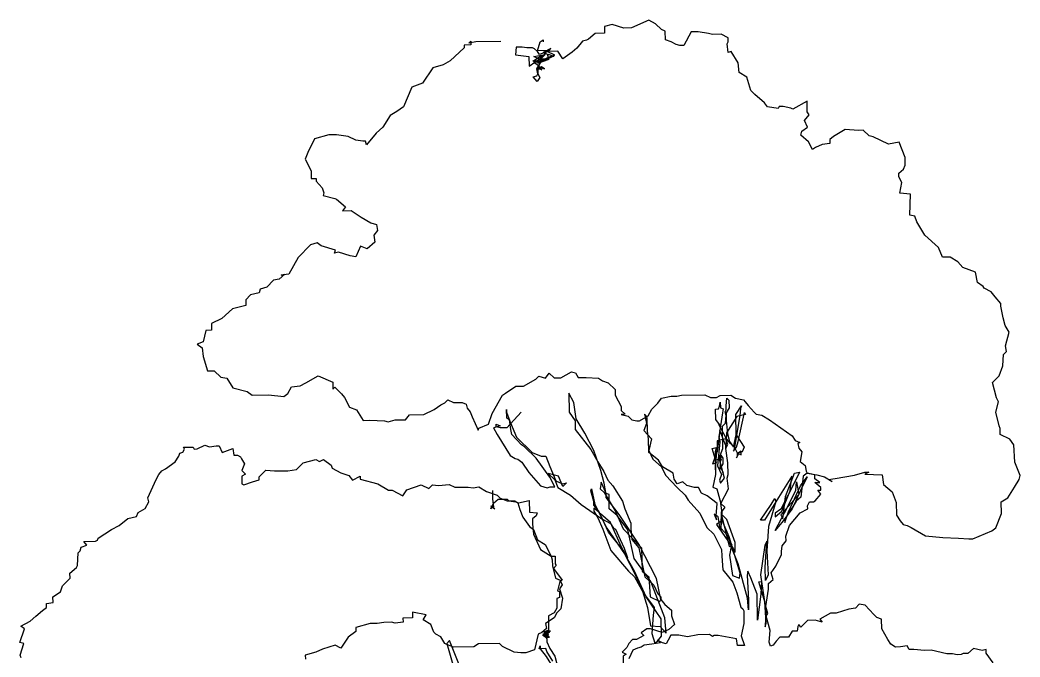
# Model space of a CAD drawing. Extents: x 1063 to 1324, y 917 to 1259.
# Drawn here: x 1076.4 to 1264.9, y 1139.3 to 1259.4 of the extents above; entities that cross this region are included whole.
import ezdxf

# ---------------------------------------------------------------- set-up
doc = ezdxf.new("R2010")
doc.units = 0
doc.layers.get('0').update_dxf_attribs({"linetype": 'CONTINUOUS'})

msp = doc.modelspace()

# ---------------------------------------------------------------- linework, layer by layer
at = {"color": 0}
for p, q in [((1194.93, 1259.43), (1191.68, 1257.93)), ((1196.21, 1258.73), (1194.93, 1259.43)), ((1188.04, 1258.6), (1186.59, 1258.21)), ((1186.59, 1258.21), (1186.61, 1256.94)), ((1190.23, 1257.91), (1188.04, 1258.6)), ((1191.68, 1257.93), (1190.23, 1257.91)), ((1197.32, 1257.65), (1196.21, 1258.73)), ((1198.05, 1257.3), (1197.32, 1257.65)), ((1174.47, 1255.3), (1175.01, 1255.67)), ((1175.01, 1255.67), (1175.02, 1255.3)), ((1183.18, 1255.62), (1182.46, 1255.42)), ((1183.54, 1255.8), (1183.18, 1255.62)), ((1184.8, 1256.91), (1183.54, 1255.8)), ((1186.61, 1256.94), (1184.8, 1256.91)), ((1198.07, 1255.67), (1198.05, 1257.3)), ((1199.17, 1255.32), (1198.07, 1255.67)), ((1202.95, 1257.2), (1201.54, 1254.63)), ((1204.22, 1257.22), (1202.95, 1257.2)), ((1206.22, 1256.89), (1204.22, 1257.22)), ((1206.95, 1256.72), (1206.22, 1256.89)), ((1208.59, 1256.74), (1206.95, 1256.72)), ((1209.87, 1256.04), (1208.59, 1256.74)), ((1209.88, 1255.31), (1209.87, 1256.04)), ((1160.15, 1254.16), (1157.46, 1251.76)), ((1161.41, 1254.73), (1160.14, 1254.71)), ((1160.14, 1254.71), (1160.15, 1254.16)), ((1161.04, 1255.08), (1161.4, 1255.45)), ((1162.31, 1255.29), (1161.04, 1255.08)), ((1161.4, 1255.45), (1161.41, 1254.73)), ((1167.03, 1255.36), (1162.31, 1255.29)), ((1169.95, 1254.32), (1169.79, 1252.86)), ((1171.04, 1254.33), (1169.95, 1254.32)), ((1171.95, 1254.17), (1171.04, 1254.33)), ((1173.04, 1254.18), (1171.95, 1254.17)), ((1173.4, 1254.01), (1173.04, 1254.18)), ((1173.96, 1253.47), (1173.4, 1254.01)), ((1173.95, 1253.65), (1174.47, 1255.3)), ((1176.49, 1254.06), (1175.05, 1253.31)), ((1176.13, 1253.69), (1176.49, 1254.06)), ((1181.39, 1254.13), (1180.5, 1253.39)), ((1182.46, 1255.42), (1181.39, 1254.13)), ((1200.08, 1254.79), (1199.17, 1255.32)), ((1200.81, 1254.62), (1200.08, 1254.79)), ((1201.54, 1254.63), (1200.81, 1254.62)), ((1209.71, 1254.94), (1209.88, 1255.31)), ((1209.91, 1253.31), (1209.71, 1254.94)), ((1169.79, 1252.86), (1172.34, 1252.54)), ((1172.34, 1252.54), (1172.37, 1250.72)), ((1173.08, 1251.64), (1174.7, 1252.76)), ((1173.25, 1252.55), (1175.42, 1252.95)), ((1175.08, 1251.67), (1173.25, 1252.55)), ((1175.42, 1252.95), (1173.8, 1251.65)), ((1175.77, 1253.68), (1173.95, 1253.65)), ((1174.33, 1252.93), (1173.96, 1253.47)), ((1177.06, 1252.61), (1173.99, 1251.29)), ((1173.99, 1251.29), (1176.16, 1252.05)), ((1175.77, 1253.5), (1174.33, 1252.93)), ((1174.7, 1252.76), (1174.35, 1251.66)), ((1174.35, 1251.66), (1176.51, 1252.6)), ((1174.53, 1252.03), (1175.24, 1252.77)), ((1176.16, 1252.05), (1174.53, 1252.03)), ((1175.05, 1253.31), (1175.78, 1252.96)), ((1175.24, 1252.77), (1175.77, 1253.68)), ((1175.77, 1253.5), (1176.13, 1253.69)), ((1177.77, 1253.53), (1175.77, 1253.5)), ((1177.24, 1252.8), (1175.77, 1253.5)), ((1175.78, 1252.96), (1175.97, 1252.23)), ((1175.96, 1252.96), (1177.06, 1252.61)), ((1175.97, 1252.23), (1175.96, 1252.96)), ((1176.51, 1252.6), (1177.24, 1252.8)), ((1178.7, 1252.09), (1177.77, 1253.53)), ((1180.5, 1253.39), (1178.7, 1252.09)), ((1210.45, 1253.5), (1209.91, 1253.31)), ((1211.76, 1251.34), (1210.45, 1253.5)), ((1154.21, 1250.44), (1152.26, 1247.5)), ((1156.2, 1251.01), (1154.21, 1250.44)), ((1157.46, 1251.76), (1156.2, 1251.01)), ((1172.37, 1250.72), (1173.44, 1251.47)), ((1174.71, 1251.67), (1173.08, 1251.64)), ((1173.8, 1251.65), (1173.26, 1251.46)), ((1173.26, 1251.46), (1174.36, 1250.75)), ((1173.44, 1251.47), (1175.08, 1251.67)), ((1173.83, 1250.2), (1174.71, 1251.67)), ((1174.73, 1250.58), (1173.83, 1250.2)), ((1173.83, 1250.2), (1174.37, 1250.21)), ((1174.02, 1249.3), (1173.83, 1250.2)), ((1174.36, 1250.75), (1174.01, 1250.2)), ((1174.01, 1250.2), (1174.02, 1249.3)), ((1174.37, 1250.57), (1175.28, 1250.22)), ((1174.74, 1250.03), (1174.37, 1250.57)), ((1174.37, 1250.21), (1174.74, 1250.03)), ((1175.28, 1250.22), (1174.73, 1250.58)), ((1211.97, 1249.53), (1211.76, 1251.34)), ((1173.12, 1248.74), (1173.85, 1248.93)), ((1173.86, 1247.84), (1173.12, 1248.74)), ((1173.85, 1248.93), (1174.02, 1249.3)), ((1174.4, 1248.58), (1173.86, 1247.84)), ((1174.02, 1249.3), (1174.4, 1248.58)), ((1213.44, 1248.65), (1211.97, 1249.53)), ((1214.2, 1246.12), (1213.44, 1248.65)), ((1150.28, 1246.74), (1148.7, 1243.09)), ((1152.26, 1247.5), (1150.28, 1246.74)), ((1214.94, 1245.4), (1214.2, 1246.12)), ((1216.78, 1243.8), (1214.94, 1245.4)), ((1148.7, 1243.09), (1147.44, 1242.16)), ((1217.34, 1243.08), (1216.78, 1243.8)), ((1219.34, 1242.75), (1217.34, 1243.08)), ((1219.52, 1243.11), (1219.34, 1242.75)), ((1220.24, 1243.13), (1219.52, 1243.11)), ((1221.7, 1242.79), (1220.24, 1243.13)), ((1222.07, 1242.61), (1221.7, 1242.79)), ((1224.77, 1244.11), (1222.07, 1242.61)), ((1224.8, 1242.11), (1224.77, 1244.11)), ((1146.19, 1241.41), (1144.77, 1239.21)), ((1147.44, 1242.16), (1146.19, 1241.41)), ((1224.28, 1240.47), (1225.17, 1241.57)), ((1225.17, 1241.57), (1224.8, 1242.11)), ((1144.77, 1239.21), (1143.51, 1238.1)), ((1223.77, 1238.46), (1224.84, 1239.2)), ((1224.84, 1239.2), (1224.28, 1240.47)), ((1231.93, 1238.77), (1230.67, 1238.02)), ((1234.48, 1238.63), (1231.93, 1238.77)), ((1235.38, 1238.64), (1234.48, 1238.63)), ((1236.49, 1237.57), (1235.38, 1238.64)), ((1131.91, 1237.01), (1130.68, 1234.45)), ((1134.62, 1237.78), (1131.91, 1237.01)), ((1136.07, 1237.8), (1134.62, 1237.78)), ((1138.26, 1237.47), (1136.07, 1237.8)), ((1139.72, 1236.77), (1138.26, 1237.47)), ((1141, 1236.61), (1139.72, 1236.77)), ((1143.51, 1238.1), (1141.73, 1235.9)), ((1223.59, 1237.73), (1223.77, 1238.46)), ((1225.07, 1236.48), (1223.59, 1237.73)), ((1229.77, 1237.47), (1229.06, 1236.91)), ((1229.06, 1236.91), (1229.07, 1236.18)), ((1230.67, 1238.02), (1229.77, 1237.47)), ((1237.22, 1237.4), (1236.49, 1237.57)), ((1240.15, 1236), (1237.22, 1237.4)), ((1141.54, 1236.62), (1141, 1236.61)), ((1141.73, 1235.9), (1141.54, 1236.62)), ((1225.82, 1235.04), (1225.07, 1236.48)), ((1226.36, 1235.41), (1225.82, 1235.04)), ((1227.62, 1235.98), (1226.36, 1235.41)), ((1229.07, 1236.18), (1227.62, 1235.98)), ((1242.14, 1236.39), (1240.15, 1236)), ((1243.27, 1233.5), (1242.14, 1236.39)), ((1130.68, 1234.45), (1130.15, 1233.17)), ((1130.15, 1233.17), (1131.28, 1231.01)), ((1243.29, 1232.05), (1243.27, 1233.5)), ((1242.05, 1230.58), (1242.94, 1231.32)), ((1242.94, 1231.32), (1243.29, 1232.05)), ((1131.28, 1231.01), (1131.3, 1229.56)), ((1131.3, 1229.56), (1132.21, 1229.57)), ((1132.21, 1229.57), (1132.22, 1229.03)), ((1242.06, 1229.85), (1242.05, 1230.58)), ((1242.62, 1228.77), (1242.06, 1229.85)), ((1132.22, 1229.03), (1133.33, 1227.77)), ((1133.33, 1227.77), (1133.7, 1226.87)), ((1242.29, 1226.77), (1242.62, 1228.77)), ((1133.7, 1226.87), (1133.53, 1226.32)), ((1133.53, 1226.32), (1135.72, 1225.81)), ((1135.72, 1225.81), (1136.08, 1225.64)), ((1136.08, 1225.64), (1137.74, 1224.21)), ((1244.29, 1226.62), (1242.29, 1226.77)), ((1244.17, 1222.62), (1244.29, 1226.62)), ((1137.74, 1224.21), (1137.21, 1223.48)), ((1137.21, 1223.48), (1138.84, 1223.5)), ((1138.84, 1223.5), (1140.68, 1222.26)), ((1140.68, 1222.26), (1142.51, 1221.2)), ((1245.08, 1222.45), (1244.17, 1222.62)), ((1245.46, 1221.37), (1245.08, 1222.45)), ((1142.51, 1221.2), (1143.6, 1220.85)), ((1143.8, 1219.77), (1143.09, 1218.85)), ((1143.6, 1220.85), (1143.8, 1219.77)), ((1246.95, 1218.85), (1245.46, 1221.37)), ((1143.09, 1218.85), (1143.29, 1217.58)), ((1249.53, 1216.53), (1246.95, 1218.85)), ((1131.14, 1217.03), (1128.81, 1214.63)), ((1132.4, 1217.41), (1131.14, 1217.03)), ((1133.14, 1216.88), (1132.4, 1217.41)), ((1135.87, 1216.01), (1133.14, 1216.88)), ((1135.7, 1215.46), (1135.87, 1216.01)), ((1140.58, 1216.81), (1139.7, 1214.8)), ((1141.86, 1216.29), (1140.58, 1216.81)), ((1143.29, 1217.58), (1141.86, 1216.29)), ((1250.29, 1214.73), (1249.53, 1216.53)), ((1128.81, 1214.63), (1127.05, 1211.51)), ((1136.42, 1215.66), (1135.7, 1215.46)), ((1138.61, 1214.97), (1136.42, 1215.66)), ((1139.7, 1214.8), (1138.61, 1214.97)), ((1251.74, 1214.75), (1250.29, 1214.73)), ((1253.21, 1213.87), (1251.74, 1214.75)), ((1254.13, 1212.79), (1253.21, 1213.87)), ((1256.5, 1211.92), (1254.13, 1212.79)), ((1124.16, 1210.38), (1122.91, 1209.09)), ((1125.25, 1210.58), (1124.16, 1210.38)), ((1126.32, 1211.5), (1125.25, 1210.58)), ((1127.05, 1211.51), (1125.6, 1211.31)), ((1125.6, 1211.31), (1126.32, 1211.5)), ((1256.9, 1209.93), (1256.5, 1211.92)), ((1121.64, 1208.71), (1121.47, 1207.98)), ((1122.91, 1209.09), (1121.64, 1208.71)), ((1258, 1209.22), (1256.9, 1209.93)), ((1258.19, 1208.86), (1258, 1209.22)), ((1259.47, 1208.16), (1258.19, 1208.86)), ((1119.85, 1207.59), (1118.95, 1206.67)), ((1118.95, 1206.67), (1118.97, 1205.58)), ((1121.47, 1207.98), (1119.85, 1207.59)), ((1260.21, 1207.26), (1259.47, 1208.16)), ((1261.32, 1206.01), (1260.21, 1207.26)), ((1116.44, 1204.99), (1114.47, 1203.14)), ((1118.97, 1205.58), (1116.44, 1204.99)), ((1261.33, 1205.46), (1261.32, 1206.01)), ((1261.72, 1203.29), (1261.33, 1205.46)), ((1114.47, 1203.14), (1112.49, 1202.21)), ((1262.11, 1201.84), (1261.72, 1203.29)), ((1111.42, 1200.92), (1110.91, 1198.73)), ((1112.51, 1200.93), (1111.42, 1200.92)), ((1112.49, 1202.21), (1112.51, 1200.93)), ((1262.86, 1200.58), (1262.11, 1201.84)), ((1262.17, 1198.03), (1262.86, 1200.58)), ((1110.91, 1198.73), (1109.82, 1198.35)), ((1109.82, 1198.35), (1110.74, 1197.64)), ((1110.74, 1197.64), (1110.95, 1196.01)), ((1262.37, 1196.94), (1262.17, 1198.03)), ((1110.95, 1196.01), (1111.72, 1193.3)), ((1261.69, 1194.21), (1261.83, 1196.39)), ((1261.83, 1196.39), (1262.37, 1196.94)), ((1260.99, 1192.38), (1261.69, 1194.21)), ((1111.72, 1193.3), (1112.99, 1193.32)), ((1112.99, 1193.32), (1114.28, 1192.07)), ((1114.28, 1192.07), (1115.37, 1191.9)), ((1115.37, 1191.9), (1116.49, 1190.1)), ((1130.27, 1191.05), (1132.61, 1192.35)), ((1132.61, 1192.35), (1135.36, 1191.13)), ((1171.32, 1190.42), (1173.66, 1191.73)), ((1173.66, 1191.73), (1174.2, 1192.28)), ((1174.2, 1192.28), (1175.47, 1191.94)), ((1175.47, 1191.94), (1176.18, 1192.86)), ((1176.18, 1192.86), (1177.11, 1191.97)), ((1177.11, 1191.97), (1178.38, 1191.99)), ((1178.38, 1191.99), (1180.36, 1193.11)), ((1180.36, 1193.11), (1181.09, 1192.94)), ((1181.09, 1192.94), (1181.65, 1192.04)), ((1181.65, 1192.04), (1183.1, 1192.06)), ((1183.1, 1192.06), (1185.46, 1191.92)), ((1185.46, 1191.92), (1186.19, 1191.38)), ((1259.74, 1191.09), (1260.99, 1192.38)), ((1116.49, 1190.1), (1119.22, 1189.42)), ((1126.86, 1189), (1127.56, 1190.28)), ((1127.56, 1190.28), (1129.19, 1190.49)), ((1129.19, 1190.49), (1130.27, 1191.05)), ((1135.36, 1191.13), (1135.38, 1189.86)), ((1135.38, 1189.86), (1135.73, 1190.23)), ((1135.73, 1190.23), (1137.03, 1188.97)), ((1167.89, 1189.1), (1169.87, 1190.4)), ((1169.87, 1190.4), (1171.32, 1190.42)), ((1186.19, 1191.38), (1187.29, 1191.04)), ((1187.29, 1191.04), (1188.58, 1189.79)), ((1188.58, 1189.79), (1188.6, 1188.7)), ((1260.51, 1188.2), (1259.74, 1191.09)), ((1119.22, 1189.42), (1120.14, 1188.71)), ((1120.14, 1188.71), (1123.23, 1188.76)), ((1123.23, 1188.76), (1126.14, 1188.44)), ((1126.14, 1188.44), (1126.86, 1189)), ((1137.03, 1188.97), (1137.58, 1188.26)), ((1137.58, 1188.26), (1138.52, 1186.46)), ((1156.48, 1187.28), (1157.02, 1187.84)), ((1157.02, 1187.84), (1158.11, 1187.31)), ((1165.41, 1185.25), (1167.35, 1188.73)), ((1167.35, 1188.73), (1167.89, 1189.1)), ((1180.81, 1187.3), (1179.88, 1189.11)), ((1179.88, 1189.11), (1179.93, 1185.48)), ((1188.6, 1188.7), (1189.72, 1186.54)), ((1196.61, 1187.19), (1197.32, 1188.11)), ((1197.32, 1188.11), (1199.13, 1188.5)), ((1199.13, 1188.5), (1200.22, 1188.52)), ((1200.22, 1188.52), (1201.13, 1188.71)), ((1201.13, 1188.71), (1205.48, 1188.78)), ((1205.48, 1188.78), (1206.58, 1188.26)), ((1206.58, 1188.26), (1207.67, 1188.27)), ((1207.67, 1188.27), (1208.39, 1188.65)), ((1208.39, 1188.65), (1210.39, 1188.68)), ((1209.51, 1186.67), (1209.67, 1188.12)), ((1209.67, 1188.12), (1210.04, 1187.77)), ((1210.04, 1187.77), (1210.06, 1186.31)), ((1210.39, 1188.68), (1211.3, 1188.15)), ((1211.3, 1188.15), (1212.76, 1187.81)), ((1212.76, 1187.81), (1213.13, 1187.45)), ((1260.88, 1187.48), (1260.51, 1188.2)), ((1138.52, 1186.46), (1139.8, 1185.93)), ((1139.8, 1185.93), (1141.1, 1183.95)), ((1152.52, 1185.04), (1154.5, 1185.98)), ((1154.5, 1185.98), (1155.76, 1186.91)), ((1155.76, 1186.91), (1156.48, 1187.28)), ((1158.11, 1187.31), (1159.75, 1187.34)), ((1159.75, 1187.34), (1160.48, 1186.98)), ((1160.48, 1186.98), (1160.67, 1186.26)), ((1160.67, 1186.26), (1161.23, 1185.54)), ((1168.12, 1186.02), (1168.13, 1185.47)), ((1168.15, 1184.38), (1168.12, 1186.02)), ((1181.22, 1184.22), (1180.81, 1187.3)), ((1189.72, 1186.54), (1189.73, 1185.81)), ((1194.83, 1184.8), (1195.54, 1186.08)), ((1195.54, 1186.08), (1196.61, 1187.19)), ((1207.52, 1186.09), (1208.07, 1186.1)), ((1207.55, 1184.1), (1207.52, 1186.09)), ((1208.07, 1186.1), (1208.24, 1186.65)), ((1208.24, 1186.65), (1208.41, 1187.38)), ((1208.41, 1187.38), (1208.43, 1186.29)), ((1208.43, 1186.29), (1208.98, 1186.11)), ((1208.98, 1186.11), (1208.81, 1185.39)), ((1209.35, 1185.58), (1209.52, 1185.94)), ((1209.52, 1185.94), (1209.51, 1186.67)), ((1210.06, 1186.31), (1209.53, 1185.4)), ((1211.35, 1185.06), (1212.42, 1186.71)), ((1212.24, 1186.17), (1212.08, 1184.89)), ((1212.42, 1186.71), (1212.24, 1186.17)), ((1213.13, 1187.45), (1213.69, 1186.73)), ((1213.69, 1186.73), (1214.8, 1185.48)), ((1260.37, 1185.47), (1260.88, 1187.48)), ((1141.1, 1183.95), (1142.37, 1183.97)), ((1142.37, 1183.97), (1145.1, 1183.84)), ((1145.83, 1183.67), (1147.09, 1184.05)), ((1147.09, 1184.05), (1149.09, 1184.08)), ((1149.09, 1184.08), (1149.8, 1185)), ((1149.8, 1185), (1152.52, 1185.04)), ((1161.23, 1185.54), (1161.61, 1184.64)), ((1161.61, 1184.64), (1162.74, 1182.12)), ((1164.72, 1183.24), (1165.41, 1185.25)), ((1168.13, 1185.47), (1168.89, 1183.49)), ((1168.7, 1184.03), (1168.15, 1184.38)), ((1170.85, 1185.51), (1168.18, 1182.57)), ((1168.91, 1182.21), (1168.7, 1184.03)), ((1179.93, 1185.48), (1181.05, 1183.86)), ((1182.9, 1181.53), (1181.22, 1184.22)), ((1189.73, 1185.81), (1190.47, 1185.1)), ((1190.47, 1185.1), (1189.74, 1185.09)), ((1189.74, 1185.09), (1191.02, 1184.74)), ((1191.02, 1184.74), (1191.76, 1184.03)), ((1191.76, 1184.03), (1192.67, 1183.86)), ((1193.21, 1183.87), (1194.83, 1184.8)), ((1194.1, 1185.15), (1194.49, 1183.34)), ((1194.47, 1184.8), (1194.1, 1185.15)), ((1194.66, 1184.44), (1194.47, 1184.8)), ((1194.7, 1181.89), (1194.66, 1184.44)), ((1208.29, 1183.2), (1207.55, 1184.1)), ((1208.81, 1185.39), (1208.15, 1180.84)), ((1209.54, 1184.85), (1209.35, 1185.58)), ((1209.38, 1183.4), (1209.54, 1184.85)), ((1209.53, 1185.4), (1209.55, 1183.94)), ((1209.55, 1183.94), (1209.78, 1181.41)), ((1211.54, 1184.7), (1209.59, 1181.59)), ((1212.08, 1184.89), (1211.09, 1178.89)), ((1211.41, 1181.25), (1211.35, 1185.06)), ((1213.17, 1185.09), (1211.54, 1184.7)), ((1211.8, 1179.99), (1212.98, 1185.45)), ((1212.98, 1185.45), (1213.17, 1185.09)), ((1214.8, 1185.48), (1215.16, 1185.12)), ((1215.16, 1185.12), (1216.26, 1184.96)), ((1216.26, 1184.96), (1217.72, 1184.07)), ((1217.72, 1184.07), (1221.95, 1181.05)), ((1260.96, 1182.94), (1260.37, 1185.47)), ((1145.1, 1183.84), (1145.83, 1183.67)), ((1162.74, 1182.12), (1162.91, 1182.48)), ((1162.91, 1182.48), (1164.72, 1183.24)), ((1166.36, 1182.72), (1165.63, 1182.53)), ((1165.63, 1182.53), (1166.38, 1181.27)), ((1166.17, 1183.26), (1166.9, 1182.91)), ((1166.18, 1182.72), (1166.17, 1183.26)), ((1166.91, 1182.55), (1166.18, 1182.72)), ((1166.9, 1182.91), (1166.36, 1182.72)), ((1168.18, 1182.57), (1166.91, 1182.55)), ((1168.89, 1183.49), (1170.02, 1180.78)), ((1169.1, 1181.31), (1168.91, 1182.21)), ((1181.05, 1183.86), (1181.07, 1182.22)), ((1181.07, 1182.22), (1184.04, 1178.46)), ((1192.67, 1183.86), (1193.21, 1183.87)), ((1194.49, 1183.34), (1193.97, 1182.06)), ((1193.97, 1182.06), (1195.45, 1180.45)), ((1208.11, 1183.2), (1208.48, 1182.84)), ((1209.61, 1180.5), (1208.11, 1183.2)), ((1208.31, 1182.11), (1208.16, 1180.47)), ((1208.48, 1182.84), (1208.29, 1183.2)), ((1209.07, 1180.12), (1208.31, 1182.11)), ((1208.85, 1182.84), (1209.38, 1183.4)), ((1208.91, 1178.67), (1208.85, 1182.84)), ((1261.15, 1182.4), (1260.96, 1182.94)), ((1261.16, 1181.31), (1261.15, 1182.4)), ((1166.38, 1181.27), (1168.8, 1177.31)), ((1170.95, 1179.34), (1169.1, 1181.31)), ((1170.02, 1180.78), (1172.97, 1177.92)), ((1184.59, 1178.29), (1182.9, 1181.53)), ((1194.9, 1180.45), (1194.7, 1181.89)), ((1194.94, 1177.9), (1194.9, 1180.45)), ((1195.45, 1180.45), (1194.94, 1178.27)), ((1209.43, 1180.49), (1207.8, 1180.1)), ((1208.16, 1180.47), (1207.83, 1178.11)), ((1208.15, 1180.84), (1208.35, 1179.93)), ((1209.81, 1179.41), (1209.43, 1180.49)), ((1209.59, 1181.59), (1209.46, 1178.68)), ((1210.35, 1179.6), (1209.61, 1180.5)), ((1209.78, 1181.41), (1210.16, 1179.96)), ((1210.91, 1178.88), (1211.41, 1181.25)), ((1211.41, 1181.25), (1212.9, 1178.91)), ((1221.95, 1181.05), (1222.51, 1180.15)), ((1262.99, 1180.43), (1261.16, 1181.31)), ((1263.74, 1179.35), (1262.99, 1180.43)), ((1107.06, 1177.97), (1107.41, 1178.52)), ((1107.22, 1178.88), (1109.04, 1178.91)), ((1107.41, 1178.52), (1107.22, 1178.88)), ((1109.04, 1178.91), (1109.23, 1178.55)), ((1109.23, 1178.55), (1109.77, 1178.56)), ((1109.77, 1178.56), (1111.21, 1179.31)), ((1111.21, 1179.31), (1112.13, 1178.96)), ((1112.13, 1178.96), (1113.39, 1179.16)), ((1113.39, 1179.16), (1113.94, 1179.17)), ((1113.94, 1179.17), (1114.5, 1177.91)), ((1114.5, 1177.91), (1116.49, 1178.66)), ((1116.49, 1178.66), (1116.69, 1177.4)), ((1171.5, 1178.99), (1170.95, 1179.34)), ((1173.71, 1176.84), (1171.5, 1178.99)), ((1184.04, 1178.46), (1185.35, 1176.12)), ((1185.92, 1174.49), (1184.59, 1178.29)), ((1206.91, 1178.64), (1207.64, 1178.83)), ((1207.68, 1175.93), (1206.91, 1178.64)), ((1207.64, 1178.83), (1207.47, 1178.1)), ((1207.81, 1179.2), (1207.66, 1177.2)), ((1207.8, 1180.1), (1207.81, 1179.2)), ((1208.35, 1179.93), (1207.87, 1175.38)), ((1208.21, 1176.84), (1208.91, 1178.67)), ((1209.45, 1179.22), (1209.07, 1180.12)), ((1209.46, 1178.68), (1209.45, 1179.22)), ((1209.46, 1178.68), (1209.81, 1179.41)), ((1209.86, 1175.96), (1209.46, 1178.68)), ((1210.16, 1179.96), (1210.91, 1178.88)), ((1211.09, 1178.89), (1210.35, 1179.6)), ((1210.92, 1178.16), (1211.45, 1178.89)), ((1211.09, 1178.89), (1210.92, 1178.16)), ((1211.65, 1177.8), (1211.09, 1178.89)), ((1211.45, 1178.89), (1211.8, 1179.99)), ((1212.9, 1178.91), (1212.55, 1178)), ((1222.51, 1180.15), (1223.42, 1179.81)), ((1223.42, 1179.81), (1223.06, 1179.62)), ((1223.06, 1179.62), (1223.25, 1178.71)), ((1223.25, 1178.71), (1223.81, 1178)), ((1263.97, 1176.09), (1263.74, 1179.35)), ((1105.63, 1176.13), (1106.34, 1177.23)), ((1106.34, 1177.23), (1106.52, 1177.78)), ((1106.52, 1177.78), (1107.06, 1177.97)), ((1116.69, 1177.4), (1117.42, 1177.41)), ((1117.42, 1177.41), (1117.97, 1177.05)), ((1117.97, 1177.05), (1118.15, 1176.69)), ((1118.15, 1176.69), (1118.71, 1175.79)), ((1129.79, 1175.97), (1132.14, 1176.55)), ((1132.14, 1176.55), (1132.87, 1176.2)), ((1132.87, 1176.2), (1133.59, 1176.57)), ((1133.59, 1176.57), (1135.06, 1175.51)), ((1168.8, 1177.31), (1169.72, 1176.78)), ((1169.72, 1176.78), (1170.27, 1176.61)), ((1170.27, 1176.61), (1171, 1176.07)), ((1172.97, 1177.92), (1174.62, 1177.22)), ((1176.31, 1173.25), (1173.71, 1176.84)), ((1174.62, 1177.22), (1175.52, 1177.23)), ((1175.52, 1177.23), (1176.28, 1175.25)), ((1194.94, 1178.27), (1195.69, 1176.64)), ((1196.78, 1176.48), (1194.94, 1177.9)), ((1195.69, 1176.64), (1197.34, 1175.22)), ((1197.53, 1175.22), (1196.78, 1176.48)), ((1207.83, 1178.11), (1206.96, 1175.73)), ((1207.47, 1178.1), (1207.52, 1174.65)), ((1207.49, 1176.47), (1208.58, 1176.85)), ((1207.52, 1174.65), (1207.49, 1176.47)), ((1207.66, 1177.2), (1207.5, 1176.1)), ((1209.18, 1173.04), (1208.21, 1176.84)), ((1208.39, 1177.39), (1208.42, 1175.21)), ((1208.58, 1176.85), (1208.39, 1177.39)), ((1208.57, 1177.39), (1208.4, 1176.85)), ((1208.4, 1176.85), (1208.58, 1176.49)), ((1208.58, 1176.49), (1208.41, 1176.12)), ((1208.94, 1176.85), (1208.57, 1177.39)), ((1208.96, 1175.76), (1208.94, 1176.85)), ((1211.48, 1176.89), (1211.66, 1177.26)), ((1211.66, 1177.26), (1211.48, 1176.89)), ((1212.55, 1178), (1211.65, 1177.8)), ((1211.66, 1177.26), (1211.65, 1177.8)), ((1211.65, 1177.8), (1212.38, 1177.45)), ((1211.83, 1177.81), (1211.66, 1177.26)), ((1212.37, 1178.18), (1211.83, 1177.81)), ((1212.38, 1177.45), (1212.37, 1178.18)), ((1223.81, 1178), (1223.48, 1176.18)), ((1103.12, 1174.46), (1103.84, 1174.83)), ((1103.84, 1174.83), (1105.63, 1176.13)), ((1118.71, 1175.79), (1118.19, 1174.51)), ((1118.19, 1174.51), (1118.93, 1173.8)), ((1121.48, 1173.3), (1122.73, 1174.59)), ((1122.73, 1174.59), (1124.36, 1174.43)), ((1126.9, 1174.47), (1128.54, 1174.68)), ((1128.54, 1174.68), (1129.79, 1175.97)), ((1135.06, 1175.51), (1135.25, 1174.97)), ((1135.25, 1174.97), (1136.9, 1174.08)), ((1171, 1176.07), (1172.3, 1174.1)), ((1176.28, 1175.25), (1177.41, 1172.54)), ((1185.35, 1176.12), (1186.46, 1174.32)), ((1197.34, 1175.22), (1198.1, 1173.6)), ((1199.54, 1173.98), (1197.53, 1175.22)), ((1206.96, 1175.73), (1207.68, 1175.93)), ((1207.5, 1176.1), (1207.54, 1173.74)), ((1207.87, 1175.38), (1208.63, 1173.76)), ((1208.25, 1174.66), (1208.96, 1175.76)), ((1208.42, 1175.39), (1208.25, 1174.66)), ((1208.98, 1174.13), (1208.42, 1175.39)), ((1208.42, 1175.21), (1208.98, 1174.13)), ((1209.9, 1173.78), (1209.86, 1175.96)), ((1223.48, 1176.18), (1224.4, 1175.46)), ((1224.4, 1175.46), (1224.59, 1174.38)), ((1264.92, 1173.56), (1263.97, 1176.09)), ((1100.48, 1169.33), (1102.05, 1172.81)), ((1102.05, 1172.81), (1102.58, 1173.72)), ((1102.58, 1173.72), (1103.12, 1174.46)), ((1118.93, 1173.8), (1118.21, 1173.43)), ((1118.21, 1173.43), (1118.23, 1171.97)), ((1120.22, 1172.37), (1121.48, 1172.75)), ((1121.48, 1172.75), (1121.48, 1173.3)), ((1124.36, 1174.43), (1126.9, 1174.47)), ((1136.9, 1174.08), (1138.36, 1173.56)), ((1138.36, 1173.56), (1139.1, 1172.67)), ((1139.1, 1172.67), (1140.54, 1173.41)), ((1140.54, 1173.41), (1140.55, 1172.87)), ((1140.55, 1172.87), (1143.83, 1172.01)), ((1172.3, 1174.1), (1174.52, 1171.59)), ((1175.94, 1173.97), (1177.23, 1172.72)), ((1177.94, 1173.46), (1175.94, 1173.97)), ((1177.25, 1171.45), (1176.31, 1173.25)), ((1177.23, 1172.72), (1177.8, 1171.28)), ((1178.7, 1171.47), (1177.94, 1173.46)), ((1186.5, 1172.14), (1185.92, 1174.49)), ((1186.46, 1174.32), (1187.22, 1172.7)), ((1187.22, 1172.7), (1188.14, 1171.62)), ((1198.1, 1173.6), (1200.31, 1171.27)), ((1199.74, 1172.9), (1199.54, 1173.98)), ((1200.3, 1172), (1199.74, 1172.9)), ((1207.54, 1173.74), (1207.03, 1171.38)), ((1208.63, 1173.76), (1208.28, 1172.67)), ((1208.28, 1172.67), (1208.47, 1172.13)), ((1208.47, 1172.13), (1209.18, 1173.04)), ((1209.73, 1173.05), (1209.9, 1173.78)), ((1209.94, 1171.06), (1209.73, 1173.05)), ((1221.89, 1173.43), (1219.41, 1169.39)), ((1220.68, 1169.59), (1222.42, 1173.98)), ((1221.57, 1170.7), (1221.89, 1173.43)), ((1222.42, 1173.98), (1223.33, 1174.18)), ((1223.33, 1174.18), (1222.45, 1172.35)), ((1223.55, 1171.64), (1224.79, 1173.29)), ((1224.79, 1173.29), (1223.56, 1170.73)), ((1224.06, 1173.46), (1223.58, 1169.46)), ((1224.78, 1174.02), (1224.06, 1173.46)), ((1224.59, 1174.38), (1224.78, 1174.02)), ((1226.24, 1173.68), (1224.78, 1174.02)), ((1224.78, 1174.02), (1226.6, 1173.68)), ((1226.25, 1172.95), (1226.24, 1173.68)), ((1227.17, 1172.24), (1226.25, 1172.95)), ((1226.6, 1173.68), (1228.06, 1173.34)), ((1228.06, 1173.34), (1229.53, 1172.46)), ((1228.8, 1172.81), (1230.06, 1173.01)), ((1229.53, 1172.46), (1228.8, 1172.81)), ((1230.06, 1173.01), (1233.69, 1173.61)), ((1233.69, 1173.61), (1235.67, 1174.19)), ((1235.67, 1174.19), (1236.4, 1174.2)), ((1236.4, 1174.2), (1235.68, 1173.83)), ((1235.68, 1173.83), (1238.95, 1173.7)), ((1238.95, 1173.7), (1239.16, 1171.88)), ((1263.86, 1171.36), (1264.75, 1172.83)), ((1264.75, 1172.83), (1264.92, 1173.56)), ((1118.23, 1171.97), (1118.59, 1171.8)), ((1118.59, 1171.8), (1120.22, 1172.37)), ((1143.83, 1172.01), (1145.85, 1170.77)), ((1145.85, 1170.77), (1146.57, 1170.79)), ((1146.57, 1170.79), (1148.59, 1169.73)), ((1148.59, 1169.73), (1149.3, 1170.83)), ((1149.3, 1170.83), (1152, 1171.78)), ((1152, 1171.78), (1153.47, 1171.08)), ((1153.47, 1171.08), (1154.18, 1171.81)), ((1154.18, 1171.81), (1155.27, 1171.65)), ((1155.27, 1171.65), (1157.27, 1171.86)), ((1157.27, 1171.86), (1158.37, 1171.34)), ((1158.37, 1171.34), (1160.91, 1171.38)), ((1160.91, 1171.38), (1161.82, 1171.21)), ((1161.82, 1171.21), (1162.91, 1171.41)), ((1162.91, 1171.41), (1164.37, 1170.52)), ((1174.52, 1171.59), (1175.8, 1171.25)), ((1175.8, 1171.25), (1176.34, 1171.44)), ((1176.34, 1171.44), (1177.25, 1171.45)), ((1177.41, 1172.54), (1178.69, 1172.02)), ((1177.8, 1171.28), (1180.18, 1169.86)), ((1178.69, 1172.02), (1179.42, 1172.21)), ((1179.42, 1172.21), (1178.7, 1171.47)), ((1183.98, 1170.65), (1184.16, 1171.02)), ((1184.16, 1171.02), (1184.75, 1168.12)), ((1185.95, 1172.31), (1185.79, 1171.04)), ((1185.79, 1171.04), (1186.53, 1170.33)), ((1186.52, 1171.05), (1185.95, 1172.31)), ((1186.9, 1169.97), (1186.5, 1172.14)), ((1186.89, 1170.15), (1186.52, 1171.05)), ((1188.14, 1171.62), (1190, 1168.75)), ((1201.38, 1172.38), (1200.3, 1172)), ((1200.31, 1171.27), (1201.79, 1169.84)), ((1202.12, 1171.66), (1201.38, 1172.38)), ((1203.58, 1171.32), (1202.12, 1171.66)), ((1204.31, 1171.33), (1203.58, 1171.32)), ((1204.87, 1170.25), (1204.31, 1171.33)), ((1207.03, 1171.38), (1207.76, 1171.02)), ((1207.76, 1171.02), (1208.53, 1168.31)), ((1208.53, 1168.31), (1209.94, 1171.06)), ((1222.45, 1172.35), (1219.8, 1167.22)), ((1221.27, 1166.7), (1223.55, 1171.64)), ((1222.65, 1170.71), (1222.81, 1172.35)), ((1222.81, 1172.35), (1223.21, 1170)), ((1226.26, 1172.22), (1227.17, 1172.24)), ((1227.37, 1171.33), (1226.26, 1172.22)), ((1226.83, 1170.78), (1227.37, 1170.79)), ((1227.39, 1170.06), (1226.83, 1170.78)), ((1227.37, 1170.79), (1227.37, 1171.33)), ((1239.16, 1171.88), (1240.82, 1170.46)), ((1262.62, 1169.35), (1263.86, 1171.36)), ((1100.67, 1168.61), (1100.48, 1169.33)), ((1164.37, 1170.52), (1166.38, 1169.83)), ((1165.46, 1170.72), (1165.48, 1169.09)), ((1165.48, 1169.09), (1165.69, 1167.64)), ((1165.68, 1168.36), (1166.57, 1169.1)), ((1166.38, 1169.83), (1166.93, 1169.29)), ((1166.57, 1169.1), (1168.21, 1169.13)), ((1166.93, 1169.29), (1168.21, 1168.77)), ((1168.21, 1169.13), (1168.58, 1168.77)), ((1180.18, 1169.86), (1182.2, 1168.08)), ((1184.56, 1168.66), (1183.98, 1170.65)), ((1186.53, 1170.33), (1188.58, 1166.91)), ((1187.44, 1169.98), (1186.89, 1170.15)), ((1186.9, 1169.42), (1186.9, 1169.97)), ((1189.32, 1166.19), (1186.9, 1169.42)), ((1187.48, 1167.25), (1187.44, 1169.98)), ((1201.79, 1169.84), (1202.35, 1168.94)), ((1202.35, 1168.94), (1204.56, 1166.43)), ((1205.97, 1169.73), (1204.87, 1170.25)), ((1207.8, 1168.3), (1205.97, 1169.73)), ((1219.41, 1169.39), (1216.75, 1165.17)), ((1217.98, 1168.1), (1218.68, 1169.2)), ((1218.68, 1169.2), (1218.87, 1168.66)), ((1223.21, 1170), (1219.82, 1166.13)), ((1219.99, 1166.86), (1221.57, 1170.7)), ((1220.2, 1165.41), (1220.68, 1169.59)), ((1220.54, 1166.51), (1222.65, 1170.71)), ((1223.56, 1170.73), (1221.98, 1167.25)), ((1223.58, 1169.46), (1222.69, 1168.72)), ((1226.32, 1168.78), (1227.39, 1170.06)), ((1240.82, 1170.46), (1241.57, 1168.47)), ((1261.36, 1168.6), (1262.62, 1169.35)), ((1098.7, 1166.58), (1099.96, 1167.33)), ((1099.96, 1167.33), (1100.67, 1168.61)), ((1165.14, 1167.81), (1165.88, 1167.28)), ((1165.69, 1167.64), (1165.14, 1167.81)), ((1165.15, 1167.27), (1165.68, 1168.36)), ((1165.51, 1167.63), (1165.15, 1167.27)), ((1165.88, 1167.28), (1165.51, 1167.63)), ((1168.21, 1168.77), (1169.66, 1168.79)), ((1168.58, 1168.77), (1169.85, 1168.61)), ((1169.66, 1168.79), (1170.22, 1168.44)), ((1169.85, 1168.61), (1170.4, 1168.44)), ((1170.22, 1168.44), (1170.6, 1167.17)), ((1170.4, 1168.44), (1172.39, 1168.83)), ((1170.6, 1167.17), (1171.17, 1165.73)), ((1172.39, 1168.83), (1172.42, 1166.65)), ((1182.2, 1168.08), (1186.06, 1165.42)), ((1184.57, 1167.94), (1184.56, 1168.66)), ((1185.49, 1166.86), (1184.57, 1167.94)), ((1184.58, 1167.39), (1184.58, 1166.85)), ((1185.5, 1166.68), (1184.58, 1167.39)), ((1184.75, 1168.12), (1187, 1163.62)), ((1188.96, 1166.01), (1187.48, 1167.25)), ((1190, 1168.75), (1190.39, 1167.3)), ((1190.39, 1167.3), (1191.52, 1164.59)), ((1207.66, 1165.94), (1207.8, 1168.3)), ((1208.53, 1168.31), (1209.27, 1167.6)), ((1208.74, 1166.5), (1208.53, 1168.31)), ((1209.27, 1167.6), (1208.56, 1166.68)), ((1216.02, 1165.16), (1217.98, 1168.1)), ((1218.87, 1168.66), (1217.5, 1163.92)), ((1219.8, 1167.22), (1218.73, 1166.48)), ((1221.98, 1167.25), (1220.03, 1164.68)), ((1222.16, 1167.8), (1220.56, 1165.42)), ((1222.69, 1168.72), (1222.16, 1167.8)), ((1223.45, 1166.55), (1224.89, 1167.3)), ((1224.88, 1167.84), (1225.23, 1168.58)), ((1224.89, 1167.3), (1224.88, 1167.84)), ((1225.23, 1168.58), (1225.96, 1168.59)), ((1225.96, 1168.59), (1226.32, 1168.78)), ((1241.57, 1168.47), (1241.61, 1166.11)), ((1261.4, 1166.42), (1261.36, 1168.6)), ((1095.11, 1164.16), (1096.72, 1165.46)), ((1096.72, 1165.46), (1098.35, 1165.85)), ((1098.35, 1165.85), (1098.7, 1166.58)), ((1171.17, 1165.73), (1172.46, 1163.93)), ((1172.42, 1166.65), (1173.88, 1166.5)), ((1173.7, 1165.95), (1172.99, 1165.39)), ((1172.99, 1165.39), (1173, 1164.48)), ((1173.88, 1166.5), (1173.7, 1165.95)), ((1184.58, 1166.85), (1185.33, 1165.59)), ((1185.33, 1165.59), (1186.27, 1163.42)), ((1187.37, 1162.9), (1185.49, 1166.86)), ((1185.86, 1166.32), (1185.5, 1166.68)), ((1187.71, 1164.72), (1185.86, 1166.32)), ((1186.06, 1165.42), (1187.71, 1164.53)), ((1188.58, 1166.91), (1190.09, 1163.48)), ((1191, 1163.32), (1188.96, 1166.01)), ((1193.04, 1160.62), (1189.32, 1166.19)), ((1204.56, 1166.43), (1205.88, 1163.73)), ((1207.29, 1166.3), (1207.67, 1165.21)), ((1208.03, 1165.76), (1207.29, 1166.3)), ((1207.67, 1165.21), (1207.66, 1165.94)), ((1208.42, 1163.59), (1208.03, 1165.76)), ((1208.56, 1166.68), (1208.59, 1164.32)), ((1208.56, 1166.32), (1210.11, 1160.17)), ((1209.67, 1165.24), (1208.56, 1166.32)), ((1208.58, 1165.23), (1208.74, 1166.5)), ((1208.6, 1163.59), (1208.58, 1165.23)), ((1211.19, 1160.91), (1209.67, 1165.24)), ((1216.75, 1165.17), (1216.02, 1165.16)), ((1218.73, 1166.48), (1218.74, 1165.75)), ((1218.74, 1165.75), (1219.99, 1166.86)), ((1218.78, 1163.21), (1220.54, 1166.51)), ((1219.82, 1166.13), (1220.2, 1165.41)), ((1220.56, 1165.42), (1220.57, 1164.69)), ((1220.57, 1164.69), (1221.27, 1166.7)), ((1221.49, 1164.16), (1223.45, 1166.55)), ((1241.61, 1166.11), (1242.35, 1165.03)), ((1260.35, 1163.68), (1261.4, 1166.42)), ((1091.15, 1161.74), (1093.67, 1163.41)), ((1093.67, 1163.41), (1095.11, 1164.16)), ((1172.46, 1163.93), (1173.2, 1163.4)), ((1173, 1164.48), (1173.21, 1162.49)), ((1173.2, 1163.4), (1173.96, 1161.41)), ((1186.27, 1163.42), (1187.79, 1159.45)), ((1187, 1163.62), (1190.34, 1158.77)), ((1189.78, 1160.03), (1187.71, 1164.72)), ((1187.71, 1164.53), (1188.27, 1163.64)), ((1188.27, 1163.64), (1188.63, 1163.46)), ((1188.63, 1163.46), (1189.57, 1161.48)), ((1190.09, 1163.48), (1193.59, 1159.91)), ((1192.17, 1157.89), (1191, 1163.32)), ((1191.52, 1164.59), (1191.54, 1163.51)), ((1191.54, 1163.51), (1191.75, 1161.51)), ((1205.88, 1163.73), (1207.17, 1162.48)), ((1208.76, 1165.05), (1207.69, 1164.31)), ((1207.69, 1164.31), (1210.84, 1159.82)), ((1208.59, 1164.32), (1208.42, 1163.77)), ((1208.42, 1163.77), (1208.61, 1163.23)), ((1208.61, 1163.23), (1208.42, 1163.59)), ((1209.71, 1162.34), (1208.6, 1163.59)), ((1210.08, 1161.98), (1208.76, 1165.05)), ((1217.5, 1163.92), (1217.2, 1159.37)), ((1220.03, 1164.68), (1218.78, 1163.21)), ((1220.79, 1162.15), (1221.49, 1164.16)), ((1242.35, 1165.03), (1242.91, 1164.32)), ((1242.91, 1164.32), (1243.64, 1164.15)), ((1243.64, 1164.15), (1244.37, 1163.79)), ((1244.37, 1163.79), (1247.12, 1162.2)), ((1259.63, 1163.13), (1260.35, 1163.68)), ((1090.62, 1161.19), (1090.98, 1161.37)), ((1090.98, 1161.37), (1091.15, 1161.74)), ((1173.21, 1162.49), (1174.53, 1159.61)), ((1173.96, 1161.41), (1175.42, 1160.53)), ((1189.78, 1159.85), (1187.37, 1162.9)), ((1189.57, 1161.48), (1190.32, 1159.86)), ((1191.75, 1161.51), (1193.05, 1159.9)), ((1207.17, 1162.48), (1208.67, 1159.6)), ((1210.65, 1160.36), (1209.71, 1162.34)), ((1212.19, 1155.12), (1210.08, 1161.98)), ((1220.81, 1161.24), (1220.79, 1162.15)), ((1247.12, 1162.2), (1250.39, 1161.89)), ((1250.39, 1161.89), (1253.3, 1161.76)), ((1253.3, 1161.76), (1255.3, 1161.61)), ((1255.3, 1161.61), (1256.03, 1161.62)), ((1256.03, 1161.62), (1259.63, 1163.13)), ((1087.74, 1159.33), (1087.91, 1160.06)), ((1087.91, 1160.06), (1088.99, 1160.44)), ((1088.44, 1161.15), (1090.62, 1161.19)), ((1088.99, 1160.44), (1088.44, 1161.15)), ((1174.53, 1159.61), (1176.55, 1158.37)), ((1175.42, 1160.53), (1176.55, 1158.37)), ((1187.79, 1159.45), (1191.12, 1155.51)), ((1190.9, 1158.05), (1189.78, 1160.03)), ((1192.21, 1155.53), (1189.78, 1159.85)), ((1190.32, 1159.86), (1190.9, 1158.05)), ((1196.41, 1154.14), (1193.04, 1160.62)), ((1193.05, 1159.9), (1194.22, 1154.47)), ((1193.59, 1159.91), (1193.66, 1155.55)), ((1208.67, 1159.6), (1208.69, 1158.33)), ((1210.11, 1160.17), (1210.65, 1160.36)), ((1210.47, 1160.17), (1210.14, 1158.53)), ((1211.8, 1156.93), (1210.47, 1160.17)), ((1210.84, 1159.82), (1211.22, 1159.1)), ((1211.22, 1159.1), (1211.19, 1160.91)), ((1216.82, 1160.45), (1216.01, 1154.81)), ((1217.18, 1161.19), (1216.82, 1160.45)), ((1216.89, 1156.28), (1217.18, 1161.19)), ((1219.93, 1159.23), (1220.1, 1160.32)), ((1220.1, 1160.32), (1220.81, 1161.24)), ((1087.24, 1156.59), (1087.38, 1158.96)), ((1087.38, 1158.96), (1087.74, 1159.33)), ((1176.55, 1158.37), (1177.27, 1158.38)), ((1176.55, 1158.37), (1176.74, 1157.64)), ((1176.74, 1157.64), (1176.76, 1156.55)), ((1177.27, 1158.38), (1177.3, 1156.93)), ((1190.34, 1158.77), (1192.4, 1154.8)), ((1195.33, 1153.58), (1192.17, 1157.89)), ((1208.69, 1158.33), (1208.91, 1155.79)), ((1210.14, 1158.53), (1210.74, 1154.73)), ((1217.2, 1159.37), (1217.46, 1154.84)), ((1218.88, 1156.49), (1219.94, 1158.69)), ((1219.94, 1158.69), (1219.93, 1159.23)), ((1085.81, 1155.12), (1087.06, 1156.23)), ((1087.06, 1156.23), (1087.24, 1156.59)), ((1176.76, 1156.55), (1177.34, 1154.2)), ((1177.48, 1156.57), (1176.95, 1156.01)), ((1176.95, 1156.01), (1178.62, 1153.86)), ((1177.3, 1156.93), (1177.48, 1156.57)), ((1208.91, 1155.79), (1210.76, 1153.46)), ((1213.53, 1150.42), (1211.8, 1156.93)), ((1216.93, 1153.74), (1216.89, 1156.28)), ((1218, 1155.21), (1218.88, 1156.49)), ((1084.4, 1152.74), (1085.82, 1154.21)), ((1085.82, 1154.21), (1085.81, 1155.12)), ((1177.34, 1154.2), (1178.25, 1153.85)), ((1178.25, 1153.85), (1177.74, 1151.85)), ((1178.62, 1153.86), (1178.26, 1153.67)), ((1191.12, 1155.51), (1192.23, 1154.44)), ((1194.46, 1150.66), (1192.21, 1155.53)), ((1192.23, 1154.44), (1193.91, 1151.38)), ((1192.4, 1154.8), (1193.72, 1151.74)), ((1193.66, 1155.55), (1194.95, 1154.48)), ((1194.22, 1154.47), (1195.88, 1152.86)), ((1194.95, 1154.48), (1195.19, 1150.67)), ((1197.2, 1150.16), (1196.41, 1154.14)), ((1210.74, 1154.73), (1212.02, 1154.21)), ((1212.02, 1154.21), (1212.19, 1155.12)), ((1213.63, 1155.5), (1213.46, 1154.77)), ((1213.46, 1154.77), (1213.72, 1150.06)), ((1214.2, 1154.24), (1213.63, 1155.5)), ((1215.34, 1151.17), (1214.2, 1154.24)), ((1216.01, 1154.81), (1217.02, 1148.11)), ((1217.46, 1154.84), (1216.93, 1153.74)), ((1217.48, 1153.2), (1218.38, 1153.94)), ((1218.38, 1153.94), (1218, 1155.21)), ((1084.05, 1151.64), (1084.4, 1152.74)), ((1178.63, 1152.95), (1178.1, 1152.22)), ((1178.1, 1152.22), (1178.67, 1150.41)), ((1178.26, 1153.67), (1178.63, 1152.95)), ((1197.98, 1146.72), (1195.33, 1153.58)), ((1195.88, 1152.86), (1196.63, 1151.24)), ((1210.76, 1153.46), (1211.52, 1151.47)), ((1215.66, 1153.54), (1216.21, 1153.55)), ((1216.81, 1149.74), (1215.66, 1153.54)), ((1216.21, 1153.55), (1216.06, 1151.18)), ((1217.01, 1148.84), (1217.5, 1152.11)), ((1217.5, 1152.11), (1217.48, 1153.2)), ((1082.61, 1150.71), (1084.05, 1151.64)), ((1082.63, 1149.62), (1082.61, 1150.71)), ((1178.12, 1150.58), (1177.58, 1150.39)), ((1177.58, 1150.39), (1177.61, 1148.58)), ((1177.74, 1151.85), (1178.11, 1151.67)), ((1178.11, 1151.67), (1178.12, 1150.58)), ((1178.67, 1150.41), (1178.34, 1148.41)), ((1193.72, 1151.74), (1194.68, 1148.67)), ((1193.91, 1151.38), (1195.95, 1148.69)), ((1197.25, 1146.53), (1194.46, 1150.66)), ((1195.19, 1150.67), (1197.02, 1149.79)), ((1196.63, 1151.24), (1197.19, 1150.7)), ((1197.02, 1149.79), (1197.2, 1150.16)), ((1197.19, 1150.7), (1197.2, 1150.16)), ((1197.2, 1150.16), (1197.94, 1149.26)), ((1211.52, 1151.47), (1212.29, 1148.76)), ((1213.75, 1148.24), (1213.53, 1150.42)), ((1213.72, 1150.06), (1213.75, 1148.24)), ((1215.41, 1146.27), (1215.34, 1151.17)), ((1216.06, 1151.18), (1215.41, 1146.27)), ((1079.4, 1147.03), (1080.65, 1148.14)), ((1080.65, 1148.14), (1081.37, 1148.69)), ((1081.36, 1149.42), (1082.63, 1149.62)), ((1081.37, 1148.69), (1081.36, 1149.42)), ((1177.61, 1148.58), (1177.08, 1147.66)), ((1178.34, 1148.41), (1177.62, 1147.67)), ((1194.68, 1148.67), (1195.28, 1145.23)), ((1195.95, 1148.69), (1195.79, 1147.23)), ((1197.94, 1149.26), (1199.22, 1148.19)), ((1199.22, 1148.19), (1199.24, 1147.1)), ((1212.29, 1148.76), (1212.66, 1148.4)), ((1212.66, 1148.4), (1212.84, 1148.04)), ((1217.06, 1145.75), (1216.81, 1149.74)), ((1217.39, 1147.57), (1217.01, 1148.84)), ((1232.63, 1148.36), (1230.28, 1147.59)), ((1233.9, 1148.56), (1232.63, 1148.36)), ((1234.61, 1149.3), (1233.9, 1148.56)), ((1235.71, 1149.13), (1234.61, 1149.3)), ((1237.37, 1147.34), (1235.71, 1149.13)), ((1078.33, 1146.1), (1079.4, 1147.03)), ((1150.4, 1146.7), (1148.59, 1146.67)), ((1148.59, 1146.67), (1148.6, 1145.94)), ((1150.39, 1147.79), (1150.4, 1146.7)), ((1152.94, 1147.28), (1150.39, 1147.79)), ((1152.41, 1146.36), (1152.94, 1147.28)), ((1153.87, 1145.48), (1152.41, 1146.36)), ((1177.09, 1146.75), (1175.48, 1145.64)), ((1177.08, 1147.66), (1176, 1147.1)), ((1176, 1147.1), (1176.04, 1144.38)), ((1177.62, 1147.67), (1177.09, 1146.75)), ((1195.79, 1147.23), (1195.48, 1143.78)), ((1197.3, 1143.26), (1197.25, 1146.53)), ((1198.2, 1143.82), (1197.98, 1146.72)), ((1199.24, 1147.1), (1199.81, 1145.48)), ((1212.84, 1148.04), (1212.88, 1145.68)), ((1217.02, 1148.11), (1216.89, 1145.02)), ((1217.04, 1147.02), (1217.39, 1147.57)), ((1217.81, 1144.31), (1217.04, 1147.02)), ((1224.86, 1146.24), (1223.61, 1144.95)), ((1226.31, 1146.26), (1224.86, 1146.24)), ((1227.59, 1145.92), (1226.31, 1146.26)), ((1229.19, 1147.58), (1227.21, 1146.46)), ((1227.21, 1146.46), (1227.59, 1145.92)), ((1230.28, 1147.59), (1229.19, 1147.58)), ((1237.92, 1146.81), (1237.37, 1147.34)), ((1238.83, 1146.46), (1237.92, 1146.81)), ((1238.86, 1144.64), (1238.83, 1146.46)), ((1076.39, 1142.08), (1077.26, 1144.63)), ((1076.53, 1145.17), (1078.33, 1146.1)), ((1077.26, 1144.63), (1076.53, 1145.17)), ((1142.43, 1145.66), (1139.72, 1144.89)), ((1139.72, 1144.89), (1139.73, 1144.17)), ((1143.7, 1145.68), (1142.43, 1145.66)), ((1144.97, 1145.88), (1143.7, 1145.68)), ((1146.42, 1145.91), (1144.97, 1145.88)), ((1147.15, 1145.74), (1146.42, 1145.91)), ((1148.6, 1145.94), (1147.15, 1145.74)), ((1154.44, 1144.04), (1153.87, 1145.48)), ((1175.67, 1144.73), (1174.78, 1143.99)), ((1176.04, 1144.38), (1175.14, 1144)), ((1175.48, 1145.64), (1175.67, 1144.73)), ((1194.56, 1144.67), (1193.48, 1143.93)), ((1195.28, 1144.68), (1194.56, 1144.67)), ((1195.28, 1145.23), (1197.09, 1145.07)), ((1197.47, 1143.99), (1195.28, 1144.68)), ((1197.09, 1145.07), (1198.2, 1143.82)), ((1198.74, 1144.55), (1197.47, 1143.99)), ((1199.81, 1145.48), (1198.74, 1144.55)), ((1212.88, 1145.68), (1212.37, 1143.32)), ((1216.89, 1145.02), (1217.06, 1145.75)), ((1223.06, 1145.12), (1222.89, 1144.21)), ((1223.23, 1145.48), (1223.06, 1145.12)), ((1223.61, 1144.95), (1223.23, 1145.48)), ((1239.98, 1142.66), (1238.86, 1144.64)), ((1138.29, 1143.06), (1137.41, 1141.77)), ((1139.73, 1144.17), (1138.29, 1143.06)), ((1154.81, 1143.68), (1154.44, 1144.04)), ((1155.72, 1143.15), (1154.81, 1143.68)), ((1156.47, 1141.89), (1155.72, 1143.15)), ((1174.06, 1143.62), (1173.38, 1140.7)), ((1174.78, 1143.99), (1174.06, 1143.62)), ((1176.05, 1143.65), (1174.96, 1143.63)), ((1174.96, 1143.63), (1175.51, 1143.64)), ((1174.97, 1143.45), (1176.23, 1144.02)), ((1175.51, 1143.46), (1174.97, 1143.45)), ((1174.97, 1143.45), (1175.52, 1143.1)), ((1176.24, 1143.11), (1174.97, 1143.45)), ((1175.14, 1144.18), (1176.41, 1144.2)), ((1175.5, 1144.01), (1175.14, 1144.18)), ((1175.14, 1144), (1176.23, 1144.02)), ((1175.68, 1144.01), (1175.14, 1144)), ((1175.14, 1144), (1175.51, 1143.64)), ((1175.5, 1144.19), (1175.15, 1143.46)), ((1176.23, 1144.02), (1175.15, 1143.64)), ((1175.15, 1143.64), (1175.5, 1144.01)), ((1175.15, 1143.46), (1175.69, 1143.46)), ((1176.41, 1144.2), (1175.5, 1144.19)), ((1175.5, 1144.19), (1175.51, 1143.64)), ((1176.23, 1144.02), (1175.5, 1144.19)), ((1175.51, 1143.46), (1175.5, 1144.19)), ((1175.5, 1144.19), (1175.69, 1143.65)), ((1176.05, 1143.65), (1175.51, 1143.46)), ((1175.51, 1143.64), (1176.05, 1143.65)), ((1175.51, 1143.64), (1176.05, 1143.65)), ((1175.51, 1143.64), (1175.52, 1143.1)), ((1176.06, 1143.11), (1175.51, 1143.46)), ((1175.52, 1143.1), (1176.24, 1143.11)), ((1175.52, 1143.1), (1175.7, 1142.74)), ((1175.69, 1143.46), (1175.68, 1144.01)), ((1175.69, 1143.65), (1176.06, 1143.11)), ((1175.7, 1142.74), (1175.71, 1142.19)), ((1191.87, 1142.63), (1191.15, 1141.89)), ((1192.59, 1142.64), (1191.87, 1142.63)), ((1194.03, 1143.39), (1192.59, 1142.64)), ((1193.48, 1143.93), (1194.03, 1143.39)), ((1195.48, 1143.78), (1196.05, 1141.97)), ((1196.59, 1142.34), (1197.3, 1143.26)), ((1196.59, 1142.52), (1197.14, 1141.99)), ((1197.51, 1141.99), (1196.59, 1142.52)), ((1198.59, 1142.55), (1198.23, 1141.82)), ((1199.12, 1143.47), (1198.59, 1142.55)), ((1200.57, 1143.49), (1199.12, 1143.47)), ((1202.21, 1143.16), (1200.57, 1143.49)), ((1204.2, 1143.55), (1202.21, 1143.16)), ((1206.38, 1143.58), (1204.2, 1143.55)), ((1206.93, 1143.23), (1206.38, 1143.58)), ((1207.29, 1143.42), (1206.93, 1143.23)), ((1208.01, 1143.43), (1207.29, 1143.42)), ((1211.47, 1142.76), (1208.01, 1143.43)), ((1211.68, 1141.49), (1211.47, 1142.76)), ((1212.37, 1143.32), (1212.95, 1141.51)), ((1217.66, 1142.13), (1217.81, 1144.31)), ((1219.64, 1143.07), (1218.93, 1142.33)), ((1221.27, 1143.09), (1219.64, 1143.07)), ((1221.98, 1144.19), (1221.27, 1143.09)), ((1222.89, 1144.21), (1221.98, 1144.19)), ((1240.54, 1141.76), (1239.98, 1142.66)), ((1077.12, 1141.91), (1076.39, 1142.08)), ((1076.43, 1139.72), (1077.12, 1141.91)), ((1133.43, 1140.8), (1132.17, 1140.24)), ((1135.78, 1141.56), (1133.43, 1140.8)), ((1136.87, 1141.04), (1135.78, 1141.56)), ((1137.41, 1141.77), (1136.87, 1141.04)), ((1156.84, 1141.71), (1156.47, 1141.89)), ((1157.37, 1142.45), (1156.83, 1141.9)), ((1156.83, 1141.9), (1157.99, 1137.92)), ((1158.12, 1141.19), (1156.84, 1141.71)), ((1159.26, 1137.76), (1157.37, 1142.45)), ((1161.93, 1141.25), (1158.12, 1141.19)), ((1162.83, 1141.81), (1161.93, 1141.25)), ((1166.82, 1141.87), (1162.83, 1141.81)), ((1167.37, 1141.34), (1166.82, 1141.87)), ((1169.57, 1140.28), (1167.37, 1141.34)), ((1173.38, 1140.7), (1171.75, 1140.13)), ((1174.28, 1140.9), (1174.45, 1141.45)), ((1175.55, 1140.92), (1174.28, 1140.9)), ((1174.45, 1141.45), (1174.46, 1140.9)), ((1174.46, 1140.9), (1175.57, 1139.47)), ((1175.74, 1140.38), (1175.55, 1140.92)), ((1175.71, 1142.19), (1176.28, 1140.93)), ((1176.28, 1140.93), (1177.21, 1139.49)), ((1190.8, 1141.16), (1189.91, 1140.24)), ((1191.15, 1141.89), (1190.8, 1141.16)), ((1191.9, 1140.63), (1191.2, 1138.99)), ((1192.8, 1141.01), (1191.9, 1140.63)), ((1193.52, 1141.2), (1192.8, 1141.01)), ((1194.06, 1141.57), (1193.52, 1141.2)), ((1195.51, 1141.78), (1194.06, 1141.57)), ((1197.14, 1141.99), (1195.51, 1141.78)), ((1196.05, 1141.97), (1196.59, 1142.34)), ((1198.23, 1141.82), (1197.51, 1141.99)), ((1212.95, 1141.51), (1211.68, 1141.49)), ((1217.85, 1141.41), (1217.66, 1142.13)), ((1218.39, 1141.6), (1217.85, 1141.41)), ((1218.93, 1142.33), (1218.39, 1141.6)), ((1241.46, 1141.23), (1240.54, 1141.76)), ((1242.37, 1141.25), (1241.46, 1141.23)), ((1243.63, 1141.45), (1242.37, 1141.25)), ((1244.01, 1140.73), (1243.63, 1141.45)), ((1244.92, 1140.74), (1244.01, 1140.73)), ((1246.92, 1140.59), (1244.92, 1140.74)), ((1248.19, 1140.61), (1246.92, 1140.59)), ((1251.1, 1139.93), (1248.19, 1140.61)), ((1256.17, 1140.92), (1255.1, 1140)), ((1257.81, 1140.58), (1256.17, 1140.92)), ((1258.53, 1140.78), (1257.81, 1140.58)), ((1258.55, 1140.05), (1258.53, 1140.78)), ((1076.62, 1139.18), (1076.43, 1139.72)), ((1132.17, 1140.24), (1130.18, 1139.66)), ((1130.18, 1139.66), (1130.19, 1138.93)), ((1170.84, 1140.12), (1169.57, 1140.28)), ((1171.75, 1140.13), (1170.84, 1140.12)), ((1175.57, 1139.47), (1176.88, 1137.31)), ((1176.86, 1138.58), (1175.74, 1140.38)), ((1177.21, 1139.49), (1177.59, 1138.05)), ((1189.91, 1140.24), (1190.64, 1139.89)), ((1190.64, 1139.89), (1190.1, 1139.51)), ((1190.1, 1139.51), (1190.13, 1137.88)), ((1252.19, 1139.95), (1251.1, 1139.93)), ((1253.1, 1139.78), (1252.19, 1139.95)), ((1253.83, 1139.79), (1253.1, 1139.78)), ((1254.19, 1139.98), (1253.83, 1139.79)), ((1255.1, 1140), (1254.19, 1139.98)), ((1259.85, 1138.25), (1258.55, 1140.05))]:
    msp.add_line(p, q, dxfattribs=at)

doc.saveas('drawing.dxf')
